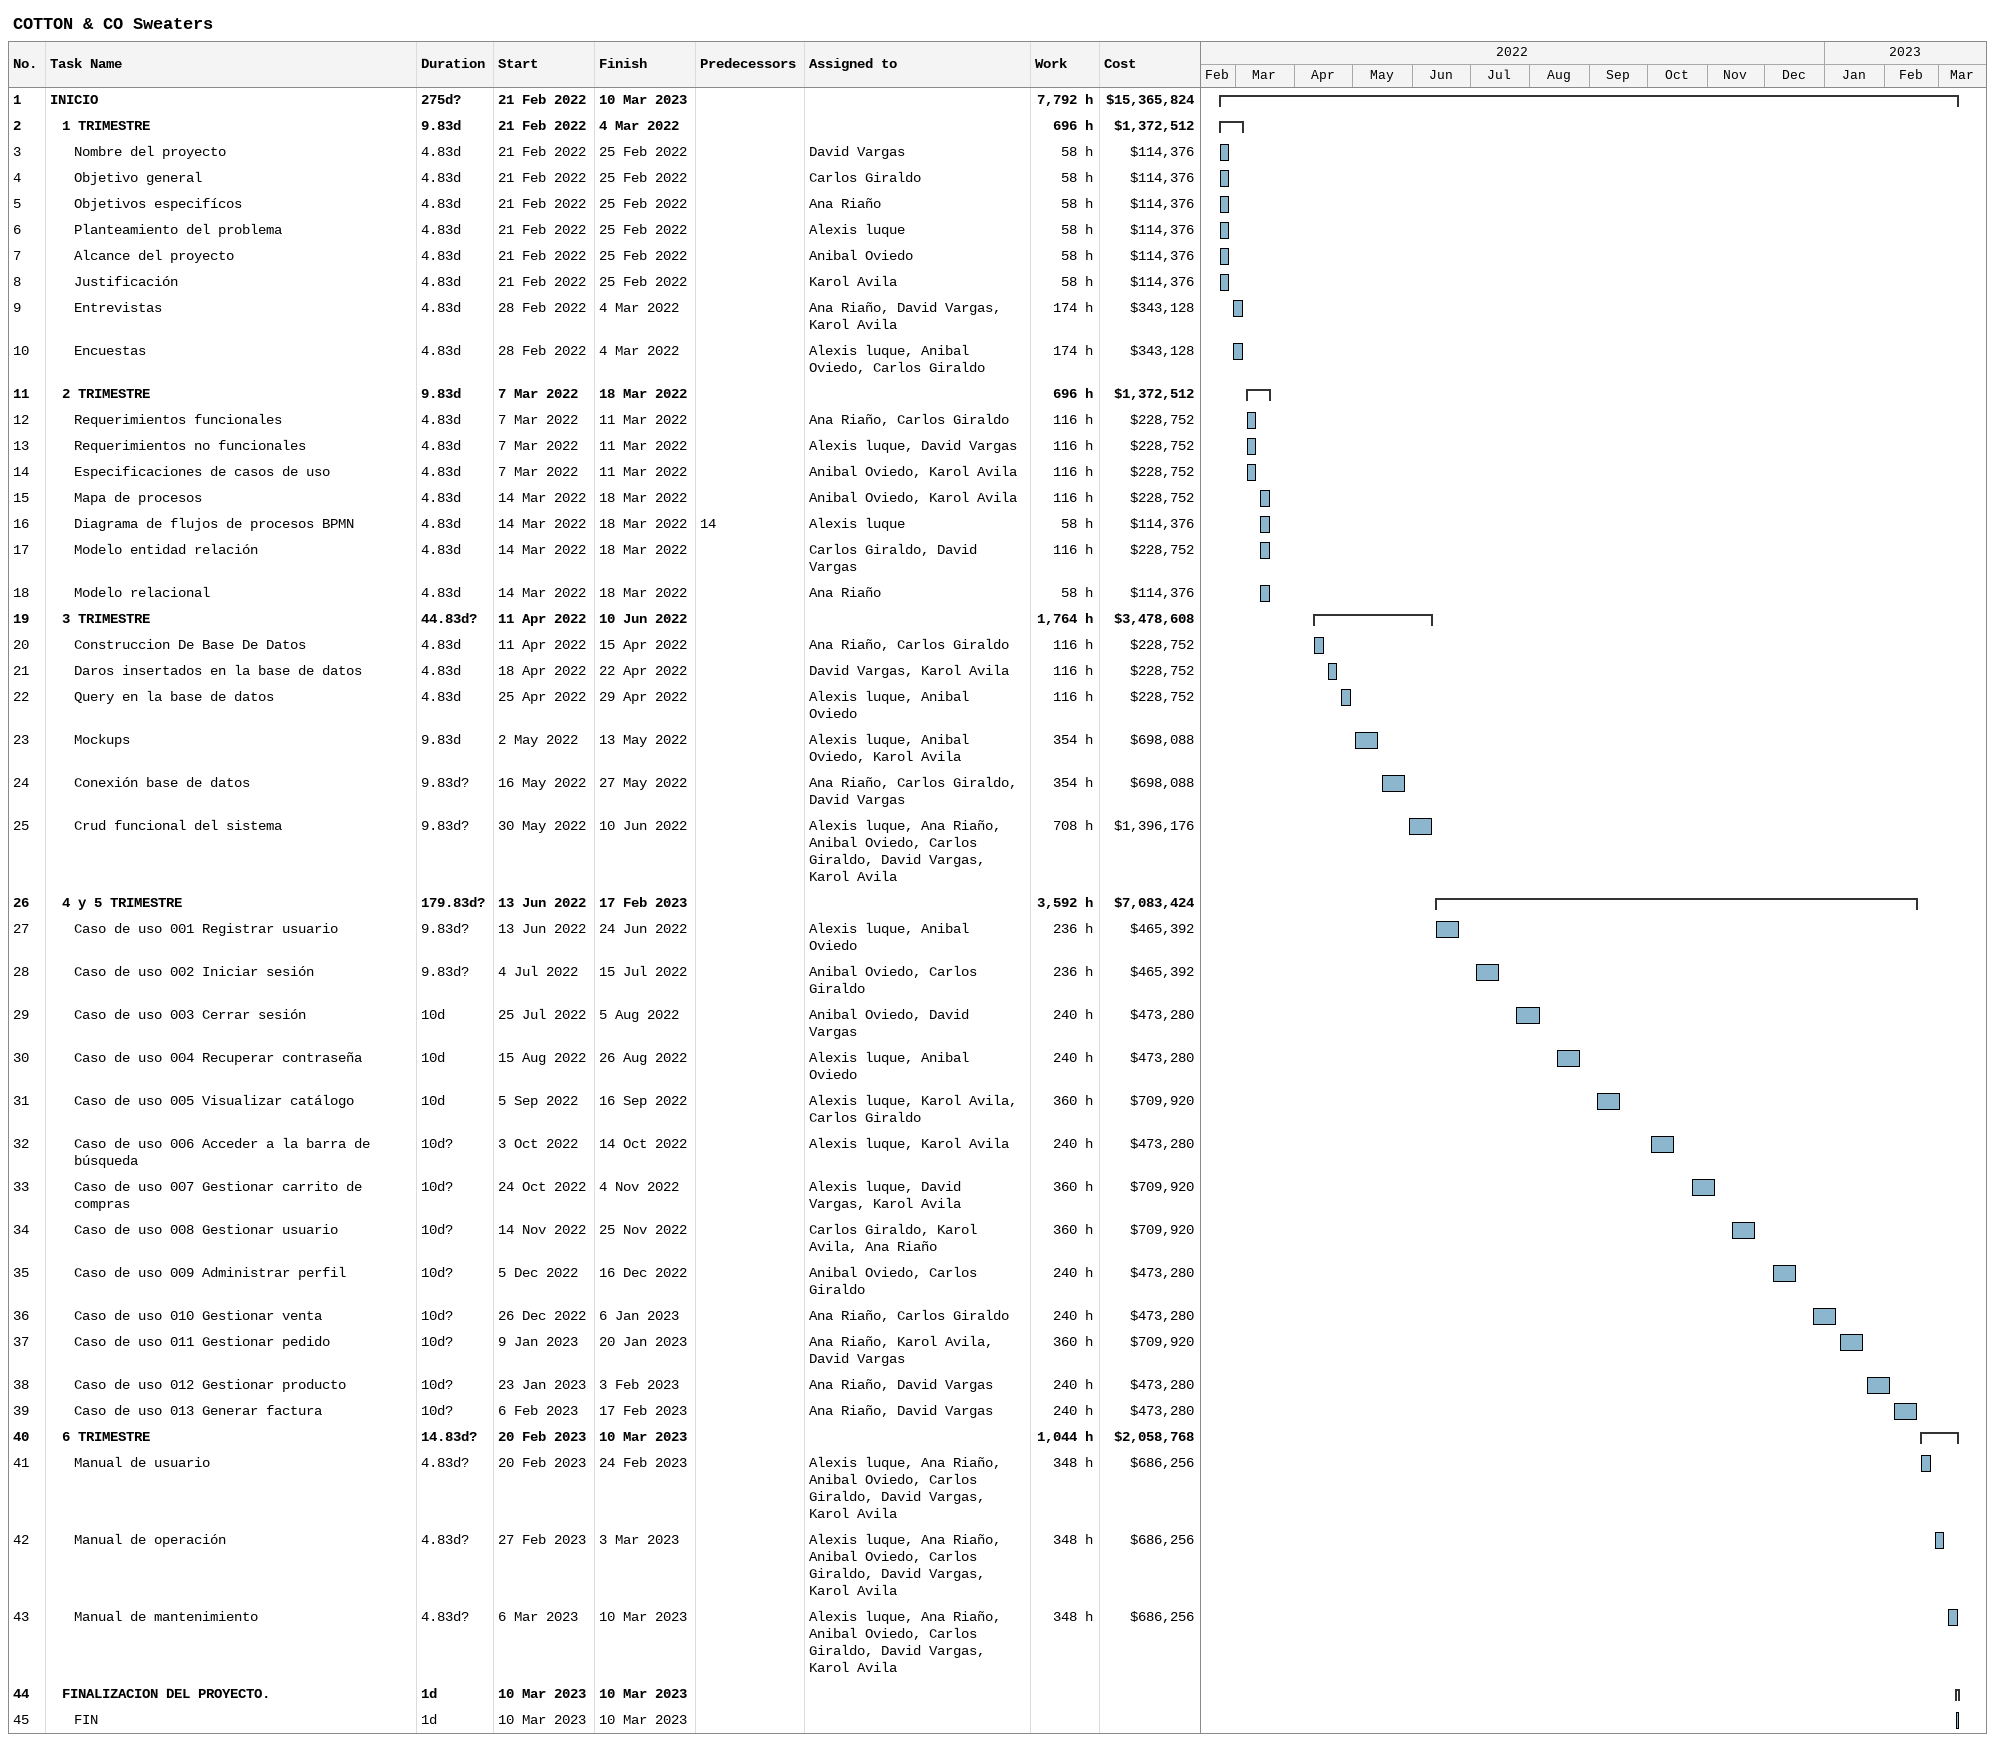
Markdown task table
COTTON & CO Sweaters

| ID | Level | Task | Duration | Start | Finish | Predecessors | Resources | Work (h) | Cost ($) |
|---|---|---|---|---|---|---|---|---|---|
| 1 | 1 | **INICIO** | 275d? | 2022-02-21 | 2023-03-10 |  |  | 7792 | 15365824 |
| 2 | 2 | **1 TRIMESTRE** | 9.83d | 2022-02-21 | 2022-03-04 |  |  | 696 | 1372512 |
| 3 | 3 | Nombre del proyecto | 4.83d | 2022-02-21 | 2022-02-25 |  | David Vargas | 58 | 114376 |
| 4 | 3 | Objetivo general | 4.83d | 2022-02-21 | 2022-02-25 |  | Carlos Giraldo | 58 | 114376 |
| 5 | 3 | Objetivos especifícos | 4.83d | 2022-02-21 | 2022-02-25 |  | Ana Riaño | 58 | 114376 |
| 6 | 3 | Planteamiento del problema | 4.83d | 2022-02-21 | 2022-02-25 |  | Alexis luque | 58 | 114376 |
| 7 | 3 | Alcance del proyecto | 4.83d | 2022-02-21 | 2022-02-25 |  | Anibal Oviedo | 58 | 114376 |
| 8 | 3 | Justificación | 4.83d | 2022-02-21 | 2022-02-25 |  | Karol Avila | 58 | 114376 |
| 9 | 3 | Entrevistas | 4.83d | 2022-02-28 | 2022-03-04 |  | Ana Riaño, David Vargas, Karol Avila | 174 | 343128 |
| 10 | 3 | Encuestas | 4.83d | 2022-02-28 | 2022-03-04 |  | Alexis luque, Anibal Oviedo, Carlos Giraldo | 174 | 343128 |
| 11 | 2 | **2 TRIMESTRE** | 9.83d | 2022-03-07 | 2022-03-18 |  |  | 696 | 1372512 |
| 12 | 3 | Requerimientos funcionales | 4.83d | 2022-03-07 | 2022-03-11 |  | Ana Riaño, Carlos Giraldo | 116 | 228752 |
| 13 | 3 | Requerimientos no funcionales | 4.83d | 2022-03-07 | 2022-03-11 |  | Alexis luque, David Vargas | 116 | 228752 |
| 14 | 3 | Especificaciones de casos de uso | 4.83d | 2022-03-07 | 2022-03-11 |  | Anibal Oviedo, Karol Avila | 116 | 228752 |
| 15 | 3 | Mapa de procesos | 4.83d | 2022-03-14 | 2022-03-18 |  | Anibal Oviedo, Karol Avila | 116 | 228752 |
| 16 | 3 | Diagrama de flujos de procesos BPMN | 4.83d | 2022-03-14 | 2022-03-18 | 14 | Alexis luque | 58 | 114376 |
| 17 | 3 | Modelo entidad relación | 4.83d | 2022-03-14 | 2022-03-18 |  | Carlos Giraldo, David Vargas | 116 | 228752 |
| 18 | 3 | Modelo relacional | 4.83d | 2022-03-14 | 2022-03-18 |  | Ana Riaño | 58 | 114376 |
| 19 | 2 | **3 TRIMESTRE** | 44.83d? | 2022-04-11 | 2022-06-10 |  |  | 1764 | 3478608 |
| 20 | 3 | Construccion De Base De Datos | 4.83d | 2022-04-11 | 2022-04-15 |  | Ana Riaño, Carlos Giraldo | 116 | 228752 |
| 21 | 3 | Daros insertados en la base de datos | 4.83d | 2022-04-18 | 2022-04-22 |  | David Vargas, Karol Avila | 116 | 228752 |
| 22 | 3 | Query en la base de datos | 4.83d | 2022-04-25 | 2022-04-29 |  | Alexis luque, Anibal Oviedo | 116 | 228752 |
| 23 | 3 | Mockups | 9.83d | 2022-05-02 | 2022-05-13 |  | Alexis luque, Anibal Oviedo, Karol Avila | 354 | 698088 |
| 24 | 3 | Conexión base de datos | 9.83d? | 2022-05-16 | 2022-05-27 |  | Ana Riaño, Carlos Giraldo, David Vargas | 354 | 698088 |
| 25 | 3 | Crud funcional del sistema | 9.83d? | 2022-05-30 | 2022-06-10 |  | Alexis luque, Ana Riaño, Anibal Oviedo, Carlos Giraldo, David Vargas, Karol Avila | 708 | 1396176 |
| 26 | 2 | **4 y 5 TRIMESTRE** | 179.83d? | 2022-06-13 | 2023-02-17 |  |  | 3592 | 7083424 |
| 27 | 3 | Caso de uso 001 Registrar usuario | 9.83d? | 2022-06-13 | 2022-06-24 |  | Alexis luque, Anibal Oviedo | 236 | 465392 |
| 28 | 3 | Caso de uso 002 Iniciar sesión | 9.83d? | 2022-07-04 | 2022-07-15 |  | Anibal Oviedo, Carlos Giraldo | 236 | 465392 |
| 29 | 3 | Caso de uso 003 Cerrar sesión | 10d | 2022-07-25 | 2022-08-05 |  | Anibal Oviedo, David Vargas | 240 | 473280 |
| 30 | 3 | Caso de uso 004 Recuperar contraseña | 10d | 2022-08-15 | 2022-08-26 |  | Alexis luque, Anibal Oviedo | 240 | 473280 |
| 31 | 3 | Caso de uso 005 Visualizar catálogo | 10d | 2022-09-05 | 2022-09-16 |  | Alexis luque, Karol Avila, Carlos Giraldo | 360 | 709920 |
| 32 | 3 | Caso de uso 006 Acceder a la barra de búsqueda | 10d? | 2022-10-03 | 2022-10-14 |  | Alexis luque, Karol Avila | 240 | 473280 |
| 33 | 3 | Caso de uso 007 Gestionar carrito de compras | 10d? | 2022-10-24 | 2022-11-04 |  | Alexis luque, David Vargas, Karol Avila | 360 | 709920 |
| 34 | 3 | Caso de uso 008 Gestionar usuario | 10d? | 2022-11-14 | 2022-11-25 |  | Carlos Giraldo, Karol Avila, Ana Riaño | 360 | 709920 |
| 35 | 3 | Caso de uso 009 Administrar perfil | 10d? | 2022-12-05 | 2022-12-16 |  | Anibal Oviedo, Carlos Giraldo | 240 | 473280 |
| 36 | 3 | Caso de uso 010 Gestionar venta | 10d? | 2022-12-26 | 2023-01-06 |  | Ana Riaño, Carlos Giraldo | 240 | 473280 |
| 37 | 3 | Caso de uso 011 Gestionar pedido | 10d? | 2023-01-09 | 2023-01-20 |  | Ana Riaño, Karol Avila, David Vargas | 360 | 709920 |
| 38 | 3 | Caso de uso 012 Gestionar producto | 10d? | 2023-01-23 | 2023-02-03 |  | Ana Riaño, David Vargas | 240 | 473280 |
| 39 | 3 | Caso de uso 013 Generar factura | 10d? | 2023-02-06 | 2023-02-17 |  | Ana Riaño, David Vargas | 240 | 473280 |
| 40 | 2 | **6 TRIMESTRE** | 14.83d? | 2023-02-20 | 2023-03-10 |  |  | 1044 | 2058768 |
| 41 | 3 | Manual de usuario | 4.83d? | 2023-02-20 | 2023-02-24 |  | Alexis luque, Ana Riaño, Anibal Oviedo, Carlos Giraldo, David Vargas, Karol Avila | 348 | 686256 |
| 42 | 3 | Manual de operación | 4.83d? | 2023-02-27 | 2023-03-03 |  | Alexis luque, Ana Riaño, Anibal Oviedo, Carlos Giraldo, David Vargas, Karol Avila | 348 | 686256 |
| 43 | 3 | Manual de mantenimiento | 4.83d? | 2023-03-06 | 2023-03-10 |  | Alexis luque, Ana Riaño, Anibal Oviedo, Carlos Giraldo, David Vargas, Karol Avila | 348 | 686256 |
| 44 | 2 | **FINALIZACION DEL PROYECTO.** | 1d | 2023-03-10 | 2023-03-10 |  |  |  |  |
| 45 | 3 | FIN | 1d | 2023-03-10 | 2023-03-10 |  |  |  |  |
